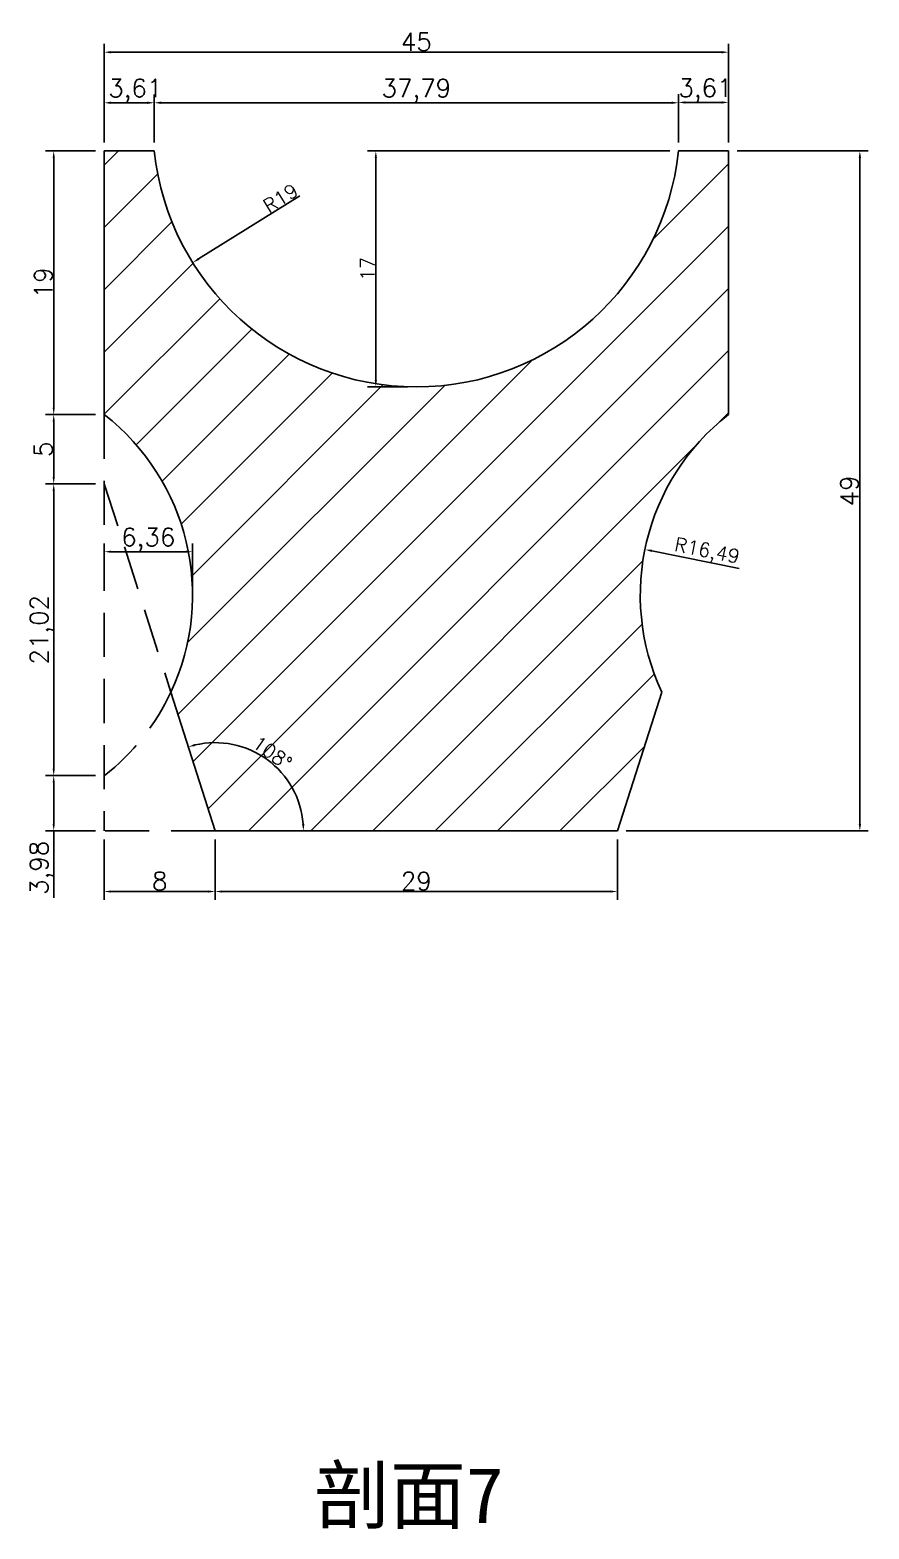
# Model space of a CAD drawing. Header units: millimetres. Extents: x 6817 to 10278, y -2870 to -2258.
# Drawn here: x 8142.7 to 8203.2, y -2800.2 to -2692.2 of the extents above; entities that cross this region are included whole.
import ezdxf

# ---------------------------------------------------------------- set-up
doc = ezdxf.new("R2010")
doc.units = ezdxf.units.MM
doc.linetypes.add('HIDDEN', pattern=[9.525, 6.35, -3.175])
doc.layers.add('图层2', color=108, linetype='Continuous')
doc.styles.get("Standard").update_dxf_attribs({"font": 'txt', "bigfont": 'gbcbig.shx'})
doc.dimstyles.new('ISO-25', dxfattribs={"dimtxt": 1, "dimasz": 0.5, "dimexe": 0.6, "dimexo": 0.625, "dimgap": 0.1, "dimtad": 1, "dimtxsty": 'Standard', "dimcen": 2.5, "dimadec": 0, "dimazin": 0, "dimtfac": 1, "dimtmove": 0, "dimatfit": 3, "dimfxl": 1, "dimarcsym": 0})

# ---------------------------------------------------------------- blocks, each defined once
blk = doc.blocks.new('*D1384')
at = {"layer": 'Defpoints', "color": 0, "linetype": 'ByBlock', "transparency": 16777216}
for p in [(8151.68, -2697.44), (8148.07, -2700.91), (8151.68, -2700.91)]:
    blk.add_point(p, dxfattribs=at)
at = {"layer": '图层2', "color": 0, "linetype": 'ByBlock', "lineweight": -2, "transparency": 16777216}
for p, q in [((8148.07, -2700.29), (8148.07, -2696.84)), ((8148.57, -2697.44), (8151.18, -2697.44)), ((8151.68, -2700.29), (8151.68, -2696.84))]:
    blk.add_line(p, q, dxfattribs=at)
at = {"layer": '图层2', "color": 0, "linetype": 'ByBlock', "transparency": 16777216}
for points in [[(8148.57, -2697.35), (8148.57, -2697.52), (8148.07, -2697.44)], [(8151.18, -2697.35), (8151.18, -2697.52), (8151.68, -2697.44)]]:
    blk.add_solid(points, dxfattribs=at)
at = {"layer": '图层2', "color": 0, "linetype": 'ByBlock', "transparency": 16777216, "insert": (8150.31, -2696.58), "char_height": 1.3, "attachment_point": 5}
blk.add_mtext('3,61', dxfattribs=at)
blk = doc.blocks.new('*D1385')
at = {"layer": 'Defpoints', "color": 0, "linetype": 'ByBlock', "transparency": 16777216}
for p in [(8189.47, -2697.44), (8151.68, -2700.91), (8189.47, -2700.91)]:
    blk.add_point(p, dxfattribs=at)
at = {"layer": '图层2', "color": 0, "linetype": 'ByBlock', "lineweight": -2, "transparency": 16777216}
for p, q in [((8151.68, -2700.29), (8151.68, -2696.84)), ((8152.18, -2697.44), (8188.97, -2697.44)), ((8189.47, -2700.29), (8189.47, -2696.84))]:
    blk.add_line(p, q, dxfattribs=at)
at = {"layer": '图层2', "color": 0, "linetype": 'ByBlock', "transparency": 16777216}
for points in [[(8152.18, -2697.35), (8152.18, -2697.52), (8151.68, -2697.44)], [(8188.97, -2697.35), (8188.97, -2697.52), (8189.47, -2697.44)]]:
    blk.add_solid(points, dxfattribs=at)
at = {"layer": '图层2', "color": 0, "linetype": 'ByBlock', "transparency": 16777216, "insert": (8170.57, -2696.58), "char_height": 1.3, "attachment_point": 5}
blk.add_mtext('37,79', dxfattribs=at)
blk = doc.blocks.new('*D1386')
at = {"layer": 'Defpoints', "color": 0, "linetype": 'ByBlock', "transparency": 16777216}
for p in [(8193.07, -2697.41), (8189.47, -2700.91), (8193.07, -2700.91)]:
    blk.add_point(p, dxfattribs=at)
at = {"layer": '图层2', "color": 0, "linetype": 'ByBlock', "lineweight": -2, "transparency": 16777216}
for p, q in [((8189.47, -2700.29), (8189.47, -2696.81)), ((8189.97, -2697.41), (8192.57, -2697.41)), ((8193.07, -2700.29), (8193.07, -2696.81))]:
    blk.add_line(p, q, dxfattribs=at)
at = {"layer": '图层2', "color": 0, "linetype": 'ByBlock', "transparency": 16777216}
for points in [[(8189.97, -2697.33), (8189.97, -2697.5), (8189.47, -2697.41)], [(8192.57, -2697.33), (8192.57, -2697.5), (8193.07, -2697.41)]]:
    blk.add_solid(points, dxfattribs=at)
at = {"layer": '图层2', "color": 0, "linetype": 'ByBlock', "transparency": 16777216, "insert": (8191.41, -2696.56), "char_height": 1.3, "attachment_point": 5}
blk.add_mtext('3,61', dxfattribs=at)
blk = doc.blocks.new('*D1387')
at = {"layer": 'Defpoints', "color": 0, "linetype": 'ByBlock', "transparency": 16777216}
for p in [(8148.07, -2700.91), (8144.43, -2719.91), (8148.07, -2719.91)]:
    blk.add_point(p, dxfattribs=at)
at = {"layer": '图层2', "color": 0, "linetype": 'ByBlock', "lineweight": -2, "transparency": 16777216}
for p, q in [((8147.45, -2700.91), (8143.83, -2700.91)), ((8144.43, -2701.41), (8144.43, -2719.41)), ((8147.45, -2719.91), (8143.83, -2719.91))]:
    blk.add_line(p, q, dxfattribs=at)
at = {"layer": '图层2', "color": 0, "linetype": 'ByBlock', "transparency": 16777216}
for points in [[(8144.35, -2701.41), (8144.51, -2701.41), (8144.43, -2700.91)], [(8144.35, -2719.41), (8144.51, -2719.41), (8144.43, -2719.91)]]:
    blk.add_solid(points, dxfattribs=at)
at = {"layer": '图层2', "color": 0, "linetype": 'ByBlock', "transparency": 16777216, "insert": (8143.68, -2710.41), "char_height": 1.3, "attachment_point": 5, "rotation": 90}
blk.add_mtext('19', dxfattribs=at)
blk = doc.blocks.new('*D1388')
at = {"layer": 'Defpoints', "color": 0, "linetype": 'ByBlock', "transparency": 16777216}
for p in [(8148.07, -2719.91), (8144.43, -2724.91), (8148.07, -2724.91)]:
    blk.add_point(p, dxfattribs=at)
at = {"layer": '图层2', "color": 0, "linetype": 'ByBlock', "lineweight": -2, "transparency": 16777216}
for p, q in [((8147.45, -2719.91), (8143.83, -2719.91)), ((8144.43, -2720.41), (8144.43, -2724.41)), ((8147.45, -2724.91), (8143.83, -2724.91))]:
    blk.add_line(p, q, dxfattribs=at)
at = {"layer": '图层2', "color": 0, "linetype": 'ByBlock', "transparency": 16777216}
for points in [[(8144.35, -2720.41), (8144.51, -2720.41), (8144.43, -2719.91)], [(8144.35, -2724.41), (8144.51, -2724.41), (8144.43, -2724.91)]]:
    blk.add_solid(points, dxfattribs=at)
at = {"layer": '图层2', "color": 0, "linetype": 'ByBlock', "transparency": 16777216, "insert": (8143.68, -2722.41), "char_height": 1.3, "attachment_point": 5, "rotation": 90}
blk.add_mtext('5', dxfattribs=at)
blk = doc.blocks.new('*D1389')
at = {"layer": 'Defpoints', "color": 0, "linetype": 'ByBlock', "transparency": 16777216}
for p in [(8148.07, -2724.91), (8144.43, -2745.93), (8148.07, -2745.93)]:
    blk.add_point(p, dxfattribs=at)
at = {"layer": '图层2', "color": 0, "linetype": 'ByBlock', "lineweight": -2, "transparency": 16777216}
for p, q in [((8147.45, -2724.91), (8143.83, -2724.91)), ((8144.43, -2725.41), (8144.43, -2745.43)), ((8147.45, -2745.93), (8143.83, -2745.93))]:
    blk.add_line(p, q, dxfattribs=at)
at = {"layer": '图层2', "color": 0, "linetype": 'ByBlock', "transparency": 16777216}
for points in [[(8144.35, -2725.41), (8144.51, -2725.41), (8144.43, -2724.91)], [(8144.35, -2745.43), (8144.51, -2745.43), (8144.43, -2745.93)]]:
    blk.add_solid(points, dxfattribs=at)
at = {"layer": '图层2', "color": 0, "linetype": 'ByBlock', "transparency": 16777216, "insert": (8143.57, -2735.42), "char_height": 1.3, "attachment_point": 5, "rotation": 90}
blk.add_mtext('21,02', dxfattribs=at)
blk = doc.blocks.new('*D1390')
at = {"layer": 'Defpoints', "color": 0, "linetype": 'ByBlock', "transparency": 16777216}
for p in [(8148.07, -2729.79), (8148.07, -2732.92), (8154.43, -2732.92)]:
    blk.add_point(p, dxfattribs=at)
at = {"layer": '图层2', "color": 0, "linetype": 'ByBlock', "lineweight": -2, "transparency": 16777216}
for p, q in [((8148.07, -2732.3), (8148.07, -2729.19)), ((8153.93, -2729.79), (8148.57, -2729.79)), ((8154.43, -2732.3), (8154.43, -2729.19))]:
    blk.add_line(p, q, dxfattribs=at)
at = {"layer": '图层2', "color": 0, "linetype": 'ByBlock', "transparency": 16777216}
for points in [[(8148.57, -2729.71), (8148.57, -2729.87), (8148.07, -2729.79)], [(8153.93, -2729.71), (8153.93, -2729.87), (8154.43, -2729.79)]]:
    blk.add_solid(points, dxfattribs=at)
at = {"layer": '图层2', "color": 0, "linetype": 'ByBlock', "transparency": 16777216, "insert": (8151.25, -2728.93), "char_height": 1.3, "attachment_point": 5}
blk.add_mtext('6,36', dxfattribs=at)
blk = doc.blocks.new('*D1391')
at = {"layer": 'Defpoints', "color": 0, "linetype": 'ByBlock', "transparency": 16777216}
for p in [(8148.07, -2745.93), (8144.43, -2749.91), (8148.07, -2749.91)]:
    blk.add_point(p, dxfattribs=at)
at = {"layer": '图层2', "color": 0, "linetype": 'ByBlock', "lineweight": -2, "transparency": 16777216}
for p, q in [((8147.45, -2745.93), (8143.83, -2745.93)), ((8144.43, -2746.43), (8144.43, -2749.41)), ((8147.45, -2749.91), (8143.83, -2749.91)), ((8144.43, -2749.91), (8144.43, -2754.73))]:
    blk.add_line(p, q, dxfattribs=at)
at = {"layer": '图层2', "color": 0, "linetype": 'ByBlock', "transparency": 16777216}
for points in [[(8144.35, -2746.43), (8144.51, -2746.43), (8144.43, -2745.93)], [(8144.35, -2749.41), (8144.51, -2749.41), (8144.43, -2749.91)]]:
    blk.add_solid(points, dxfattribs=at)
at = {"layer": '图层2', "color": 0, "linetype": 'ByBlock', "transparency": 16777216, "insert": (8143.57, -2752.57), "char_height": 1.3, "attachment_point": 5, "rotation": 90}
blk.add_mtext('3,98', dxfattribs=at)
blk = doc.blocks.new('*D1392')
at = {"layer": 'Defpoints', "color": 0, "linetype": 'ByBlock', "transparency": 16777216}
for p in [(8148.07, -2749.91), (8156.07, -2749.91), (8156.07, -2754.28)]:
    blk.add_point(p, dxfattribs=at)
at = {"layer": '图层2', "color": 0, "linetype": 'ByBlock', "lineweight": -2, "transparency": 16777216}
for p, q in [((8148.07, -2750.54), (8148.07, -2754.88)), ((8156.07, -2750.54), (8156.07, -2754.88)), ((8148.57, -2754.28), (8155.57, -2754.28))]:
    blk.add_line(p, q, dxfattribs=at)
at = {"layer": '图层2', "color": 0, "linetype": 'ByBlock', "transparency": 16777216}
for points in [[(8148.57, -2754.2), (8148.57, -2754.36), (8148.07, -2754.28)], [(8155.57, -2754.2), (8155.57, -2754.36), (8156.07, -2754.28)]]:
    blk.add_solid(points, dxfattribs=at)
at = {"layer": '图层2', "color": 0, "linetype": 'ByBlock', "transparency": 16777216, "insert": (8152.07, -2753.53), "char_height": 1.3, "attachment_point": 5}
blk.add_mtext('8', dxfattribs=at)
blk = doc.blocks.new('*D1393')
at = {"layer": 'Defpoints', "color": 0, "linetype": 'ByBlock', "transparency": 16777216}
for p in [(8156.07, -2749.91), (8185.07, -2749.91), (8185.07, -2754.28)]:
    blk.add_point(p, dxfattribs=at)
at = {"layer": '图层2', "color": 0, "linetype": 'ByBlock', "lineweight": -2, "transparency": 16777216}
for p, q in [((8156.07, -2750.54), (8156.07, -2754.88)), ((8185.07, -2750.54), (8185.07, -2754.88)), ((8156.57, -2754.28), (8184.57, -2754.28))]:
    blk.add_line(p, q, dxfattribs=at)
at = {"layer": '图层2', "color": 0, "linetype": 'ByBlock', "transparency": 16777216}
for points in [[(8156.57, -2754.2), (8156.57, -2754.36), (8156.07, -2754.28)], [(8184.57, -2754.2), (8184.57, -2754.36), (8185.07, -2754.28)]]:
    blk.add_solid(points, dxfattribs=at)
at = {"layer": '图层2', "color": 0, "linetype": 'ByBlock', "transparency": 16777216, "insert": (8170.57, -2753.53), "char_height": 1.3, "attachment_point": 5}
blk.add_mtext('29', dxfattribs=at)
blk = doc.blocks.new('*D1394')
at = {"layer": 'Defpoints', "color": 0, "linetype": 'ByBlock', "transparency": 16777216}
for p in [(8193.07, -2700.91), (8185.07, -2749.91), (8202.54, -2749.91)]:
    blk.add_point(p, dxfattribs=at)
at = {"layer": '图层2', "color": 0, "linetype": 'ByBlock', "lineweight": -2, "transparency": 16777216}
for p, q in [((8193.7, -2700.91), (8203.14, -2700.91)), ((8202.54, -2701.41), (8202.54, -2749.41)), ((8185.7, -2749.91), (8203.14, -2749.91))]:
    blk.add_line(p, q, dxfattribs=at)
at = {"layer": '图层2', "color": 0, "linetype": 'ByBlock', "transparency": 16777216}
for points in [[(8202.46, -2701.41), (8202.63, -2701.41), (8202.54, -2700.91)], [(8202.46, -2749.41), (8202.63, -2749.41), (8202.54, -2749.91)]]:
    blk.add_solid(points, dxfattribs=at)
at = {"layer": '图层2', "color": 0, "linetype": 'ByBlock', "transparency": 16777216, "insert": (8201.79, -2725.41), "char_height": 1.3, "attachment_point": 5, "rotation": 90}
blk.add_mtext('49', dxfattribs=at)
blk = doc.blocks.new('*D1395')
at = {"layer": 'Defpoints', "color": 0, "linetype": 'ByBlock', "transparency": 16777216}
for p in [(8193.07, -2693.79), (8148.07, -2700.91), (8193.07, -2700.91)]:
    blk.add_point(p, dxfattribs=at)
at = {"layer": '图层2', "color": 0, "linetype": 'ByBlock', "lineweight": -2, "transparency": 16777216}
for p, q in [((8148.07, -2700.29), (8148.07, -2693.19)), ((8193.07, -2700.29), (8193.07, -2693.19)), ((8148.57, -2693.79), (8192.57, -2693.79))]:
    blk.add_line(p, q, dxfattribs=at)
at = {"layer": '图层2', "color": 0, "linetype": 'ByBlock', "transparency": 16777216}
for points in [[(8148.57, -2693.71), (8148.57, -2693.88), (8148.07, -2693.79)], [(8192.57, -2693.71), (8192.57, -2693.88), (8193.07, -2693.79)]]:
    blk.add_solid(points, dxfattribs=at)
at = {"layer": '图层2', "color": 0, "linetype": 'ByBlock', "transparency": 16777216, "insert": (8170.57, -2693.04), "char_height": 1.3, "attachment_point": 5}
blk.add_mtext('45', dxfattribs=at)
blk = doc.blocks.new('*D1396')
at = {"layer": 'Defpoints', "color": 0, "linetype": 'ByBlock', "transparency": 16777216}
for p in [(8170.57, -2698.91), (8154.45, -2708.96)]:
    blk.add_point(p, dxfattribs=at)
at = {"layer": '图层2', "color": 0, "linetype": 'ByBlock', "lineweight": -2, "transparency": 16777216}
blk.add_line((8162.17, -2704.15), (8154.87, -2708.69), dxfattribs=at)
at = {"layer": '图层2', "color": 0, "linetype": 'ByBlock', "transparency": 16777216}
blk.add_solid([(8154.83, -2708.62), (8154.92, -2708.76), (8154.45, -2708.96)], dxfattribs=at)
at = {"layer": '图层2', "color": 0, "linetype": 'ByBlock', "transparency": 16777216, "insert": (8160.78, -2704.31), "char_height": 1, "attachment_point": 5, "rotation": 31.9165}
blk.add_mtext('R19', dxfattribs=at)
blk = doc.blocks.new('*D1397')
at = {"layer": 'Defpoints', "color": 0, "linetype": 'ByBlock', "transparency": 16777216}
for p in [(8187.05, -2729.63), (8203.2, -2732.92)]:
    blk.add_point(p, dxfattribs=at)
at = {"layer": '图层2', "color": 0, "linetype": 'ByBlock', "lineweight": -2, "transparency": 16777216}
blk.add_line((8193.83, -2731.01), (8187.54, -2729.73), dxfattribs=at)
at = {"layer": '图层2', "color": 0, "linetype": 'ByBlock', "transparency": 16777216}
blk.add_solid([(8187.55, -2729.65), (8187.52, -2729.81), (8187.05, -2729.63)], dxfattribs=at)
at = {"layer": '图层2', "color": 0, "linetype": 'ByBlock', "transparency": 16777216, "insert": (8191.5, -2729.84), "char_height": 1, "attachment_point": 5, "rotation": 348.48}
blk.add_mtext('R16,49', dxfattribs=at)
blk = doc.blocks.new('*D1398')
at = {"layer": 'Defpoints', "color": 0, "linetype": 'ByBlock', "transparency": 16777216}
for p in [(8167.65, -2700.91), (8189.47, -2700.91), (8170.57, -2717.91)]:
    blk.add_point(p, dxfattribs=at)
at = {"layer": '图层2', "color": 0, "linetype": 'ByBlock', "lineweight": -2, "transparency": 16777216}
for p, q in [((8188.84, -2700.91), (8167.05, -2700.91)), ((8167.65, -2717.41), (8167.65, -2701.41)), ((8169.95, -2717.91), (8167.05, -2717.91))]:
    blk.add_line(p, q, dxfattribs=at)
at = {"layer": '图层2', "color": 0, "linetype": 'ByBlock', "transparency": 16777216}
for points in [[(8167.57, -2701.41), (8167.73, -2701.41), (8167.65, -2700.91)], [(8167.57, -2717.41), (8167.73, -2717.41), (8167.65, -2717.91)]]:
    blk.add_solid(points, dxfattribs=at)
at = {"layer": '图层2', "color": 0, "linetype": 'ByBlock', "transparency": 16777216, "insert": (8167.05, -2709.41), "char_height": 1, "attachment_point": 5, "rotation": 90}
blk.add_mtext('17', dxfattribs=at)
blk = doc.blocks.new('*D1474')
at = {"layer": 'Defpoints', "color": 0, "linetype": 'ByBlock', "transparency": 16777216}
for p in [(8152.88, -2739.92), (8161.22, -2746.18), (8156.07, -2749.91), (8156.07, -2749.91), (8185.07, -2749.91)]:
    blk.add_point(p, dxfattribs=at)
at = {"layer": '图层2', "color": 0, "linetype": 'ByBlock', "transparency": 16777216}
blk.add_arc((8156.07, -2749.91), 6.36, 4.5062, 103.2385, dxfattribs=at)
for points in [[(8154.64, -2743.8), (8154.6, -2743.64), (8154.14, -2743.85)], [(8162.5, -2749.41), (8162.33, -2749.41), (8162.43, -2749.91)]]:
    blk.add_solid(points, dxfattribs=at)
at = {"layer": '图层2', "color": 0, "linetype": 'ByBlock', "transparency": 16777216, "insert": (8160.18, -2744.29), "char_height": 1, "attachment_point": 5, "rotation": 323.8723}
blk.add_mtext('108°', dxfattribs=at)

msp = doc.modelspace()

# ---------------------------------------------------------------- hatches: boundary and pattern name
at = {"layer": '图层2', "linetype": 'ByBlock'}
h = msp.add_hatch(dxfattribs=at)
h.set_pattern_fill('ANSI31', color=4)
h.set_pattern_definition([(45, (126.3248, -55.1342), (-2.245064, 2.245064), [])])
h.paths.add_polyline_path([(8185.074, -2749.91), (8188.272, -2739.918, -0.3502318), (8193.074, -2719.91), (8193.074, -2700.91), (8189.469, -2700.91, -0.8997354), (8151.68, -2700.91), (8148.074, -2700.91), (8148.074, -2719.91, -0.3502318), (8152.877, -2739.918), (8156.074, -2749.91)])

# ---------------------------------------------------------------- linework, layer by layer
at = {"layer": '图层2', "color": 2, "linetype": 'ByBlock'}
for p, q in [((8148.074, -2700.91), (8148.074, -2719.91)), ((8151.68, -2700.91), (8148.074, -2700.91)), ((8193.074, -2700.91), (8189.469, -2700.91)), ((8193.074, -2719.91), (8193.074, -2700.91)), ((8152.877, -2739.918), (8156.074, -2749.91)), ((8188.272, -2739.918), (8185.074, -2749.91)), ((8156.074, -2749.91), (8185.074, -2749.91))]:
    msp.add_line(p, q, dxfattribs=at)
at = {"layer": '图层2', "color": 6, "linetype": 'HIDDEN', "ltscale": 0.5}
for p, q in [((8148.074, -2719.91), (8148.074, -2749.91)), ((8148.074, -2724.91), (8152.877, -2739.918)), ((8156.074, -2749.91), (8148.074, -2749.91))]:
    msp.add_line(p, q, dxfattribs=at)
at = {"layer": '图层2', "color": 2, "linetype": 'ByBlock'}
for centre, radius, start, end in [((8170.574, -2698.91), 19, 186.04233, 353.95767), ((8137.946, -2732.921), 16.489, 334.89365, 52.10116), ((8203.203, -2732.921), 16.489, 127.89884, 205.10635)]:
    msp.add_arc(centre, radius, start, end, dxfattribs=at)
at = {"layer": '图层2', "color": 6, "linetype": 'HIDDEN', "ltscale": 0.5}
msp.add_arc((8137.946, -2732.921), 16.489, 307.89884, 334.89365, dxfattribs=at)

# ---------------------------------------------------------------- texts
at = {"color": 2, "insert": (8176.855, -2795.779), "char_height": 4.00662, "width": 76.48743, "attachment_point": 3}
msp.add_mtext('{\\fSimSun|b0|i0|c134|p2;剖面7}', dxfattribs=at)

# ---------------------------------------------------------------- dimensions: what is measured, and where the dimension line sits
at = {"layer": '图层2', "color": 3, "linetype": 'ByBlock'}
for base, p1, p2, picture, middle in [((8193.074, -2693.794), (8148.074, -2700.91), (8193.074, -2700.91), '*D1395', (8170.574, -2693.044)), ((8189.469, -2697.438), (8151.68, -2700.91), (8189.469, -2700.91), '*D1385', (8170.574, -2696.58)), ((8148.074, -2729.791), (8154.435, -2732.921), (8148.074, -2732.921), '*D1390', (8151.255, -2728.933)), ((8156.074, -2754.279), (8148.074, -2749.91), (8156.074, -2749.91), '*D1392', (8152.074, -2753.529)), ((8185.074, -2754.279), (8156.074, -2749.91), (8185.074, -2749.91), '*D1393', (8170.574, -2753.529))]:
    dim = msp.add_linear_dim(base=base, p1=p1, p2=p2, dimstyle='ISO-25', override={"dimtxt": 1.3}, dxfattribs=at)
    dim.commit()
    dim.dimension.update_dxf_attribs({"geometry": picture, "text_midpoint": middle})
for base, p1, p2, picture, middle in [((8151.68, -2697.438), (8148.074, -2700.91), (8151.68, -2700.91), '*D1384', (8150.313, -2697.438)), ((8193.0744, -2697.415), (8189.4689, -2700.9101), (8193.0744, -2700.9101), '*D1386', (8191.4108, -2697.415))]:
    dim = msp.add_linear_dim(base=base, p1=p1, p2=p2, dimstyle='ISO-25', override={"dimtxt": 1.3}, dxfattribs=at)
    dim.commit()
    dim.dimension.update_dxf_attribs({"geometry": picture, "text_midpoint": middle, "dimtype": 160})
for center, mpoint, picture, middle in [((8170.574, -2698.91), (8154.447, -2708.955), '*D1396', (8161.093, -2704.815)), ((8203.203, -2732.921), (8187.046, -2729.628), '*D1397', (8191.362, -2730.508))]:
    dim = msp.add_radius_dim(center=center, mpoint=mpoint, dimstyle='ISO-25', dxfattribs=at)
    dim.commit()
    dim.dimension.update_dxf_attribs({"geometry": picture, "text_midpoint": middle, "dimtype": 164})
for base, p1, p2, picture, middle in [((8144.429, -2719.91), (8148.074, -2700.91), (8148.074, -2719.91), '*D1387', (8143.679, -2710.41)), ((8202.544, -2749.91), (8193.074, -2700.91), (8185.074, -2749.91), '*D1394', (8201.794, -2725.41)), ((8144.429, -2724.91), (8148.074, -2719.91), (8148.074, -2724.91), '*D1388', (8143.679, -2722.41)), ((8144.429, -2745.933), (8148.074, -2724.91), (8148.074, -2745.933), '*D1389', (8143.571, -2735.421)), ((8144.429, -2749.91), (8148.074, -2745.933), (8148.074, -2749.91), '*D1391', (8143.571, -2752.568))]:
    dim = msp.add_linear_dim(base=base, p1=p1, p2=p2, angle=90, dimstyle='ISO-25', override={"dimtxt": 1.3}, dxfattribs=at)
    dim.commit()
    dim.dimension.update_dxf_attribs({"geometry": picture, "text_midpoint": middle})
dim = msp.add_linear_dim(base=(8167.649, -2700.91), p1=(8170.574, -2717.91), p2=(8189.469, -2700.91), angle=90, dimstyle='ISO-25', dxfattribs=at)
dim.commit()
dim.dimension.update_dxf_attribs({"geometry": '*D1398', "text_midpoint": (8167.049, -2709.41)})
dim = msp.add_angular_dim_2l(base=(8161.225, -2746.18), line1=((8156.074, -2749.91), (8185.074, -2749.91)), line2=((8152.877, -2739.918), (8156.074, -2749.91)), dimstyle='ISO-25', override={"dimdec": 0, "dimazin": 2}, dxfattribs=at)
dim.commit()
dim.dimension.update_dxf_attribs({"geometry": '*D1474', "text_midpoint": (8160.177, -2744.289)})

doc.saveas('drawing.dxf')
